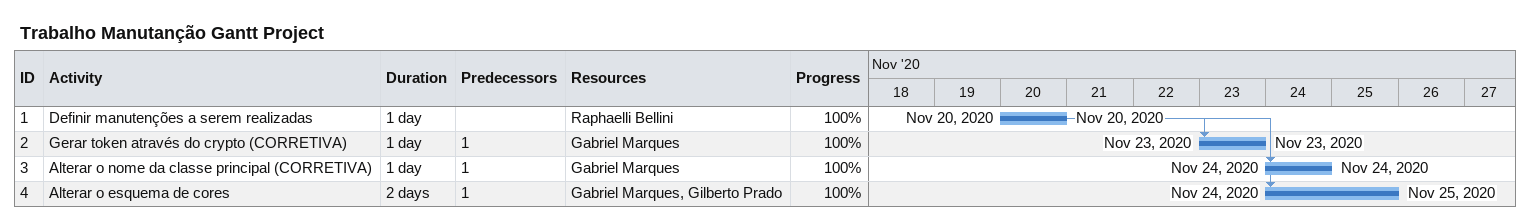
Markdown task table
Trabalho Manutanção Gantt Project

| ID | Task | Duration | Start | Finish | Predecessors | Resources | % complete |
|---|---|---|---|---|---|---|---|
| 1 | Definir manutenções a serem realizadas | 1d | 2020-11-20 | 2020-11-20 |  | Raphaelli Bellini | 100 |
| 2 | Gerar token através do crypto (CORRETIVA) | 1d | 2020-11-23 | 2020-11-23 | 1 | Gabriel Marques | 100 |
| 3 | Alterar o nome da classe principal (CORRETIVA) | 1d | 2020-11-24 | 2020-11-24 | 1 | Gabriel Marques | 100 |
| 4 | Alterar o esquema de cores | 2d | 2020-11-24 | 2020-11-25 | 1 | Gabriel Marques, Gilberto Prado | 100 |
